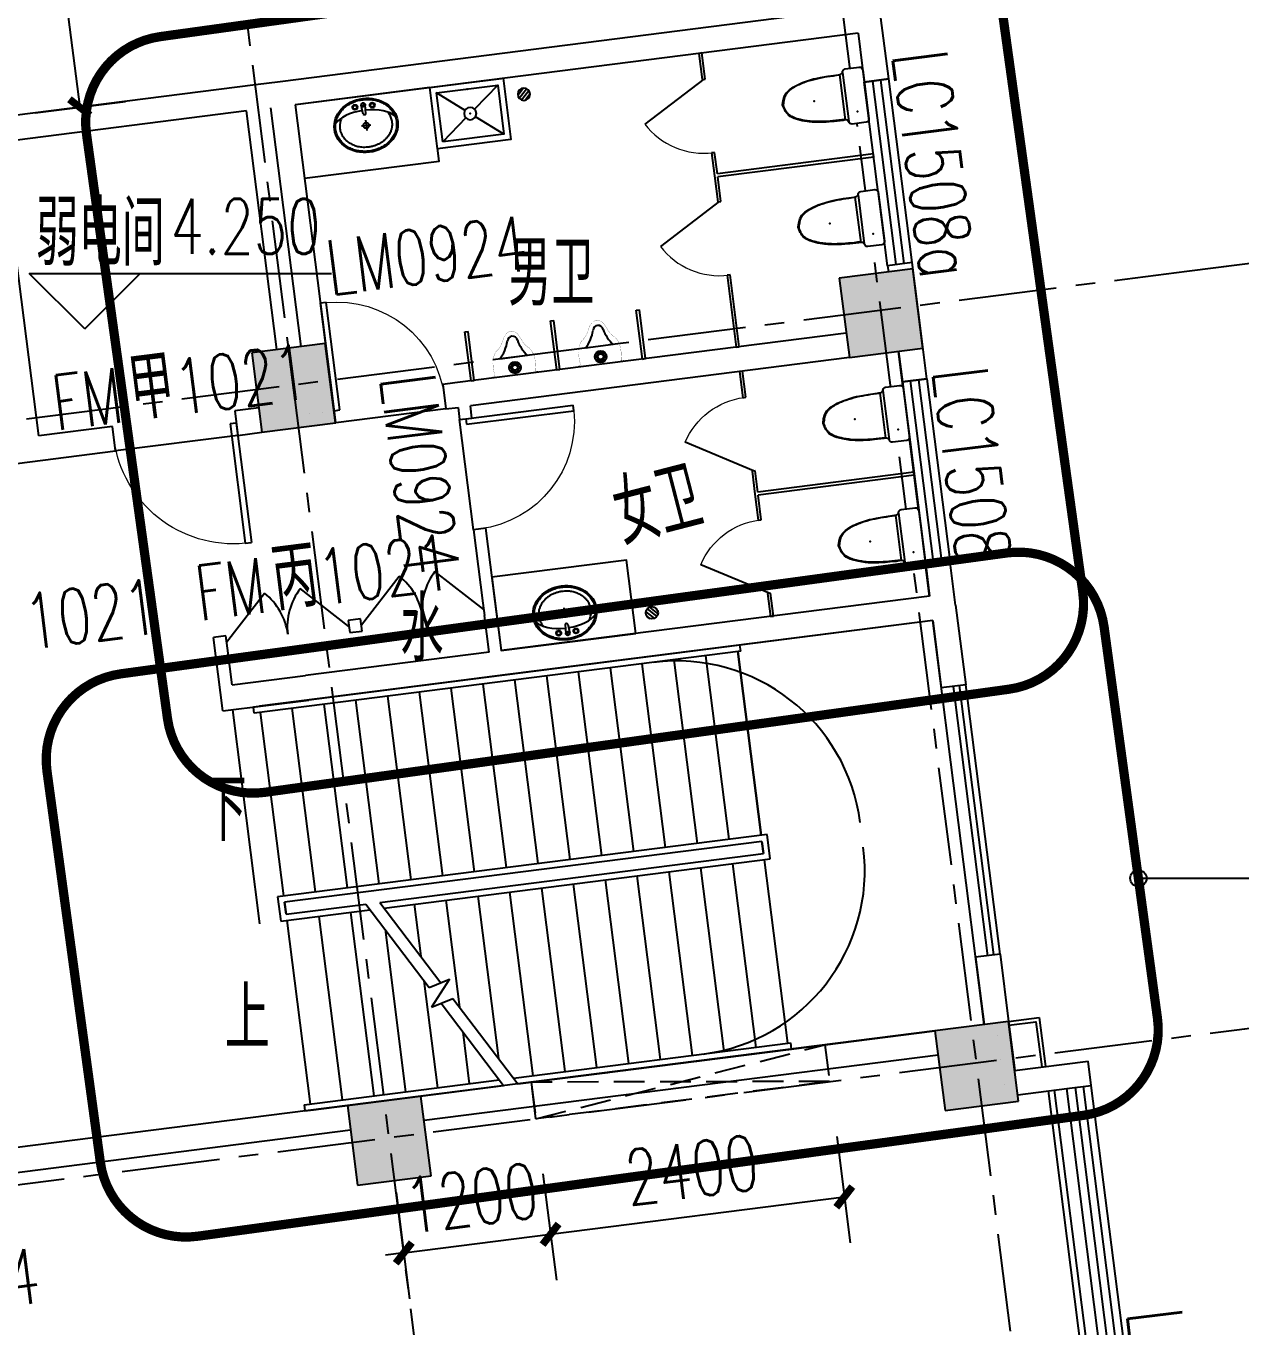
# Model space of a CAD drawing. Header units: millimetres. Extents: x -1048436 to -185795, y -983427 to 400387.
# Drawn here: x -691833 to -681984, y -296917 to -286373 of the extents above; entities that cross this region are included whole.
import ezdxf

# ---------------------------------------------------------------- set-up
doc = ezdxf.new("R2010")
doc.units = ezdxf.units.MM
doc.header["$LTSCALE"] = 500
for name, pattern in [('( Dashed )', [0.75, 0.5, -0.25]), ('DASH', [0.35, 0.25, -0.1]), ('一层轴网$0$CENTER', [50.8, 31.75, -6.35, 6.35, -6.35])]:
    doc.linetypes.add(name, pattern=pattern)
for name, color, linetype in [('COLUMN', 254, 'Continuous'), ('DIM_IDEN', 3, 'Continuous'), ('DIM_SYMB', 3, 'Continuous'), ('FUR', 55, 'Continuous'), ('PUB_DIM', 3, 'Continuous'), ('PUB_HATCH', 8, 'Continuous'), ('PUB_TEXT', 7, 'Continuous'), ('STAIR', 2, 'Continuous'), ('WINDOW', 4, 'Continuous'), ('WINDOW_TEXT', 7, 'Continuous'), ('一层轴网$0$建-符号', 150, 'Continuous'), ('一层轴网$0$建-轴线', 1, '一层轴网$0$CENTER'), ('建-墙', 254, 'Continuous'), ('建-墙-卫生间隔断', 220, 'Continuous'), ('建-幕墙', 140, 'Continuous'), ('建-文字', 4, 'Continuous'), ('建-楼梯-扶手栏杆', 3, 'Continuous'), ('建-洁具', 55, 'Continuous'), ('建-符号', 13, 'Continuous'), ('建-符号-箭头', 13, 'Continuous'), ('建-符号-门编号', 13, 'Continuous'), ('建-门扇', 32, 'Continuous')]:
    doc.layers.add(name, color=color, linetype=linetype)
doc.layers.add('建-修改云', color=30, linetype='Continuous', plot=False)
doc.styles.add('_TCH_DIM', font='SIMPLEX', dxfattribs={"bigfont": 'GBCBIG'})
doc.styles.add('_TCH_DIM_T3', font='SIMPLEX', dxfattribs={"width": 0.705882, "bigfont": 'GBCBIG'})
doc.styles.add('_TCH_WINDOW', font='SIMPLEX', dxfattribs={"height": 3.5, "bigfont": 'GBCBIG'})
doc.styles.add('XD2008', font='xd-hzs.shx', dxfattribs={"width": 0.7, "bigfont": 'xd-hztxt.shx'})
doc.styles.add('一层轴网$0$XD2008_T3', font='xd-hzs.shx', dxfattribs={"width": 0.7, "bigfont": 'xd-hztxt.shx'})
doc.dimstyles.new('_TCH_ARCH&&150', dxfattribs={"dimtxt": 446.25, "dimasz": 150, "dimexe": 375, "dimexo": 450, "dimgap": 150, "dimtad": 1, "dimdec": 0, "dimzin": 0, "dimdsep": 46, "dimtxsty": '_TCH_DIM_T3', "dimblk": 'ARCHTICK', "dimcen": 0.09, "dimclrt": 7, "dimazin": 2, "dimtfac": 1, "dimtdec": 0, "dimtix": 1, "dimtmove": 2, "dimatfit": 3, "dimldrblk": 'ARCHTICK', "dimfxl": 1, "dimtolj": 1, "dimtzin": 0, "dimarcsym": 0})
doc.dimstyles.new('一层轴网$0$XD100&&150', dxfattribs={"dimtxt": 525, "dimasz": 225, "dimexe": 150, "dimexo": 150, "dimgap": 75, "dimtad": 1, "dimdec": 0, "dimdsep": 46, "dimtxsty": '一层轴网$0$XD2008_T3', "dimblk": '一层轴网$0$_ARCHTICK', "dimcen": 2.5, "dimdle": 150, "dimclrt": 7, "dimaunit": 1, "dimadec": 0, "dimazin": 0, "dimtfac": 1, "dimtdec": 0, "dimtix": 1, "dimtmove": 0, "dimatfit": 3, "dimfxl": 1, "dimtolj": 1, "dimtzin": 0, "dimarcsym": 0})

# ---------------------------------------------------------------- blocks, each defined once
blk = doc.blocks.new('一层轴网$0$_ARCHTICK')
at = {"color": 0, "linetype": 'ByBlock', "const_width": 0.15}
blk.add_lwpolyline([(-0.5, -0.5), (0.5, 0.5)], dxfattribs=at)
blk = doc.blocks.new('*D2940')
at = {"layer": 'Defpoints', "color": 0, "transparency": 16777216}
for p in [(70056, 75179), (72427, 68424), (70939, 68235)]:
    blk.add_point(p, dxfattribs=at)
at = {"layer": '一层轴网$0$建-符号', "color": 0, "lineweight": -2, "transparency": 16777216}
for p, q in [((71525, 75517), (72446, 68275)), ((70205, 75198), (71692, 75387)), ((71088, 68253), (72575, 68443))]:
    blk.add_line(p, q, dxfattribs=at)
at = {"layer": '一层轴网$0$建-符号', "color": 0, "lineweight": -2, "transparency": 16777216, "xscale": 225, "yscale": 225, "zscale": 225}
for p, rotation in [((71543, 75368), 97.24752617045677), ((72427, 68424), 277.2475261704568)]:
    blk.add_blockref('一层轴网$0$_ARCHTICK', p, dxfattribs=dict(at, rotation=rotation))
at = {"layer": '一层轴网$0$建-符号', "color": 7, "transparency": 16777216, "insert": (72320, 71938), "char_height": 525, "attachment_point": 5, "rotation": 277.2475, "style": '一层轴网$0$XD2008_T3'}
blk.add_mtext('\\A1;7000', dxfattribs=at)
blk = doc.blocks.new('*D2941')
at = {"layer": 'Defpoints', "color": 0, "transparency": 16777216}
for p in [(70939, 68235), (73202, 62323), (71715, 62134)]:
    blk.add_point(p, dxfattribs=at)
at = {"layer": '一层轴网$0$建-符号', "color": 0, "lineweight": -2, "transparency": 16777216}
for p, q in [((72408, 68573), (73221, 62174)), ((71088, 68253), (72575, 68443)), ((71863, 62153), (73351, 62342))]:
    blk.add_line(p, q, dxfattribs=at)
at = {"layer": '一层轴网$0$建-符号', "color": 0, "lineweight": -2, "transparency": 16777216, "xscale": 225, "yscale": 225, "zscale": 225}
for p, rotation in [((72427, 68424), 97.24752617045677), ((73202, 62323), 277.2475261704568)]:
    blk.add_blockref('一层轴网$0$_ARCHTICK', p, dxfattribs=dict(at, rotation=rotation))
at = {"layer": '一层轴网$0$建-符号', "color": 7, "transparency": 16777216, "insert": (73149, 65416), "char_height": 525, "attachment_point": 5, "rotation": 277.2475, "style": '一层轴网$0$XD2008_T3'}
blk.add_mtext('\\A1;6150', dxfattribs=at)
blk = doc.blocks.new('$lvtry$00000171')
h = blk.add_hatch()
h.set_pattern_fill('ANSI31', color=256, scale=15, style=0)
h.set_pattern_definition([(45, (0, 0), (-16.838, 16.838), [])])
h.paths.add_polyline_path([(35, 17, 0.162278), (7, 31), (-49, -26, 0.162278), (-35, -54)])
h.paths.add_polyline_path([(7, 31, 0.456412), (-50, -18, 0.035489), (-49, -26)])
h.paths.add_polyline_path([(49, -11, 0.162278), (35, 17), (-35, -54, 0.162278), (-7, -68)])
h.paths.add_polyline_path([(50, -18, 0.035489), (49, -11), (-7, -68, 0.456412)])
blk.add_circle((0, -18), 50)
blk = doc.blocks.new('$lvtry$00000173')
at = {"color": 0}
for p, q in [((-11, -125), (-16, -50)), ((12, -125), (16, -50)), ((2, -177), (2, -260)), ((-35, -219), (40, -219))]:
    blk.add_line(p, q, dxfattribs=at)
for centre, radius in [((-69, -62), 20.6), ((-69, -62), 15.6), ((0, -50), 15.8), ((72, -62), 20.6), ((72, -62), 15.6), ((2, -219), 23.4)]:
    blk.add_circle(centre, radius, dxfattribs=at)
blk.add_arc((1, -117), 13.9, 215.486, 324.514, dxfattribs=at)
blk.add_ellipse((2, -219), major_axis=(-259, 0), ratio=0.848663, dxfattribs=at)
for start_param, end_param in [(4.764585, 5.931457), (3.493317, 4.671733)]:
    blk.add_ellipse((2, -215), major_axis=(-259, 0), ratio=0.459125, start_param=start_param, end_param=end_param, dxfattribs=at)
for points, knots in [([(-247, -219, 0), (-247, -226, 0), (-247, -233, 0), (-245, -253, 0), (-242, -264, 0), (-234, -288, 0), (-229, -299, 0), (-216, -321, 0), (-209, -331, 0), (-192, -351, 0), (-183, -360, 0), (-162, -377, 0), (-151, -385, 0), (-127, -399, 0), (-115, -405, 0), (-88, -415, 0), (-75, -419, 0), (-47, -425, 0), (-32, -427, 0), (-4, -429, 0), (11, -429, 0), (40, -426, 0), (54, -424, 0), (82, -418, 0), (96, -413, 0), (122, -403, 0), (134, -397, 0), (158, -383, 0), (169, -375, 0), (189, -357, 0), (198, -348, 0), (215, -328, 0), (222, -318, 0), (234, -296, 0), (239, -284, 0), (246, -261, 0), (248, -249, 0), (251, -225, 0), (251, -213, 0), (249, -189, 0), (246, -177, 0), (239, -154, 0), (234, -143, 0), (222, -121, 0), (215, -110, 0), (199, -90, 0), (190, -81, 0), (170, -63, 0), (159, -55, 0), (135, -41, 0), (123, -35, 0), (97, -24, 0), (83, -20, 0), (55, -13, 0), (41, -11, 0), (12, -9, 0), (-3, -9, 0), (-31, -10, 0), (-46, -12, 0), (-74, -18, 0), (-87, -22, 0), (-114, -32, 0), (-126, -38, 0), (-150, -52, 0), (-162, -60, 0), (-182, -77, 0), (-192, -86, 0), (-209, -106, 0), (-216, -116, 0), (-228, -138, 0), (-234, -149, 0), (-242, -172, 0), (-244, -184, 0), (-247, -204, 0), (-247, -211, 0), (-247, -219, 0)], [0, 0, 0, 0, 0.105369, 0.105369, 0.278747, 0.278747, 0.452125, 0.452125, 0.625504, 0.625504, 0.798882, 0.798882, 0.97226, 0.97226, 1.145639, 1.145639, 1.319017, 1.319017, 1.492395, 1.492395, 1.665774, 1.665774, 1.839152, 1.839152, 2.01253, 2.01253, 2.185909, 2.185909, 2.359287, 2.359287, 2.532665, 2.532665, 2.706044, 2.706044, 2.879422, 2.879422, 3.0528, 3.0528, 3.226179, 3.226179, 3.399557, 3.399557, 3.572935, 3.572935, 3.746313, 3.746313, 3.919692, 3.919692, 4.09307, 4.09307, 4.266448, 4.266448, 4.439827, 4.439827, 4.613205, 4.613205, 4.786583, 4.786583, 4.959962, 4.959962, 5.13334, 5.13334, 5.306718, 5.306718, 5.480097, 5.480097, 5.653475, 5.653475, 5.826853, 5.826853, 6.000232, 6.000232, 6.17361, 6.17361, 6.283185, 6.283185, 6.283185, 6.283185]), ([(-184, -131, 0), (-185, -133, 0), (-186, -135, 0), (-191, -143, 0), (-195, -149, 0), (-201, -161, 0), (-203, -168, 0), (-207, -180, 0), (-209, -187, 0), (-211, -199, 0), (-212, -205, 0), (-212, -214, 0), (-212, -216, 0), (-212, -219, 0), (-212, -225, 0), (-212, -232, 0), (-210, -246, 0), (-208, -254, 0), (-204, -266, 0), (-202, -272, 0), (-198, -281, 0), (-196, -286, 0), (-189, -298, 0), (-185, -304, 0), (-176, -316, 0), (-171, -322, 0), (-161, -332, 0), (-156, -337, 0), (-143, -347, 0), (-135, -353, 0), (-121, -362, 0), (-116, -365, 0), (-105, -370, 0), (-100, -373, 0), (-88, -378, 0), (-82, -380, 0), (-69, -384, 0), (-63, -386, 0), (-47, -389, 0), (-38, -391, 0), (-21, -393, 0), (-12, -393, 0), (7, -394, 0), (16, -393, 0), (34, -392, 0), (43, -390, 0), (59, -387, 0), (67, -385, 0), (83, -380, 0), (91, -378, 0), (106, -372, 0), (113, -368, 0), (127, -361, 0), (133, -357, 0), (146, -348, 0), (152, -343, 0), (163, -333, 0), (169, -328, 0), (178, -317, 0), (183, -312, 0), (190, -301, 0), (194, -296, 0), (200, -284, 0), (204, -277, 0), (209, -264, 0), (210, -258, 0), (213, -246, 0), (214, -241, 0), (216, -227, 0), (216, -219, 0), (215, -206, 0), (214, -200, 0), (213, -189, 0), (211, -183, 0), (206, -167, 0), (202, -156, 0), (193, -141, 0), (190, -136, 0), (187, -131, 0)], [5.740897, 5.740897, 5.740897, 5.740897, 5.780874, 5.780874, 5.896829, 5.896829, 6.012784, 6.012784, 6.128739, 6.128739, 6.240697, 6.240697, 6.283185, 6.283185, 6.283185, 6.399826, 6.399826, 6.5409, 6.5409, 6.634, 6.634, 6.7271, 6.7271, 6.852188, 6.852188, 6.977276, 6.977276, 7.077377, 7.077377, 7.229977, 7.229977, 7.317389, 7.317389, 7.404801, 7.404801, 7.497094, 7.497094, 7.589386, 7.589386, 7.712334, 7.712334, 7.835281, 7.835281, 7.958228, 7.958228, 8.081175, 8.081175, 8.194983, 8.194983, 8.30879, 8.30879, 8.422598, 8.422598, 8.537599, 8.537599, 8.6526, 8.6526, 8.767602, 8.767602, 8.884432, 8.884432, 8.982435, 8.982435, 9.119467, 9.119467, 9.224191, 9.224191, 9.328914, 9.328914, 9.470087, 9.470087, 9.571187, 9.571187, 9.672288, 9.672288, 9.874489, 9.874489, 9.967059, 9.967059, 9.967059, 9.967059])]:
    blk.add_open_spline(points, degree=3, knots=knots, dxfattribs=at)
for p in [(1, -50), (2, -219)]:
    blk.add_point(p, dxfattribs=at)
blk = doc.blocks.new('$lvtry$00000208')
blk.add_wipeout([(200, 0), (218, -7), (224, -20), (225, -140), (218, -158), (200, -165), (188, -180), (185, -192), (186, -199), (186, -242), (185, -285), (184, -316), (182, -346), (179, -383), (168, -451), (159, -496), (139, -560), (115, -610), (94, -637), (67, -658), (35, -671), (0, -680), (-67, -657), (-112, -615), (-138, -561), (-155, -510), (-166, -471), (-174, -424), (-181, -361), (-184, -322), (-185, -300), (-186, -257), (-186, -220), (-186, -208), (-186, -200), (-185, -192), (-190, -177), (-200, -165), (-218, -158), (-225, -140), (-225, -83), (-225, -25), (-218, -7), (-200, 0)])
at = {"color": 0, "ltscale": 100}
for p, q in [((200, -165), (-200, -165)), ((185, -192), (-185, -192))]:
    blk.add_line(p, q, dxfattribs=at)
blk.add_lwpolyline([(186, -199, -0.296302), (200, -165, 0.414214), (225, -140), (225, -25, 0.414214), (200, 0), (-200, 0, 0.414214), (-225, -25), (-225, -140, 0.413282), (-200, -165, -0.238932), (-185, -192), (-186, -208), (-186, -232), (-185, -282), (-184, -322), (-182, -348), (-180, -374), (-176, -409), (-172, -439), (-168, -459), (-163, -482), (-147, -538), (-129, -583, 0.10752), (-88, -643, 0.100512), (-43, -668), (0, -680), (35, -671), (67, -658), (94, -637), (115, -610), (132, -576), (145, -543), (159, -496), (177, -405), (179, -383), (182, -346), (185, -285)], format="xyb", close=True)
blk.add_lwpolyline([(186, -202), (186, -199)])
for points in [[(-181, -191), (-181, -230), (-181, -261), (-179, -322), (-177, -353), (-171, -414), (-166, -444), (-156, -490), (-152, -505), (-145, -528), (-143, -535), (-139, -546), (-137, -550), (-135, -558), (-133, -562), (-129, -573), (-125, -580), (-118, -594), (-115, -601), (-106, -614), (-102, -620), (-93, -632), (-87, -637), (-79, -644), (-76, -646), (-71, -650), (-67, -652), (-61, -655), (-58, -657), (-51, -660), (-48, -661), (-37, -665), (-30, -667), (-14, -671), (-7, -673), (1, -675)], [(181, -191), (181, -230), (181, -261), (179, -322), (177, -353), (171, -414), (166, -444), (156, -490), (152, -505), (145, -528), (143, -535), (139, -546), (137, -550), (135, -558), (133, -562), (129, -573), (125, -580), (118, -594), (115, -601), (106, -614), (102, -620), (93, -632), (87, -637), (79, -644), (76, -646), (71, -650), (67, -652), (61, -655), (58, -657), (51, -660), (48, -661), (37, -665), (30, -667), (14, -671), (7, -673), (-1, -675)]]:
    blk.add_open_spline(points, degree=3, knots=[0, 0, 0, 0, 92.762674, 92.762674, 185.525347, 185.525347, 278.288021, 278.288021, 324.669358, 324.669358, 347.860026, 347.860026, 359.45536, 359.45536, 371.050694, 371.050694, 394.241363, 394.241363, 417.432031, 417.432031, 440.6227, 440.6227, 463.813368, 463.813368, 475.408702, 475.408702, 487.004036, 487.004036, 498.599371, 498.599371, 510.194705, 510.194705, 533.385373, 533.385373, 556.576042, 556.576042, 556.576042, 556.576042], dxfattribs=at)
at = {"color": 0}
for p in [(-129, -83), (-1, -421)]:
    blk.add_point(p, dxfattribs=at)
blk = doc.blocks.new('M_E14')
blk.add_line((-116, -146), (109, -146))
at = {"const_width": 1.5}
for points in [[(-185, 0), (-185, -10), (-165, -10)], [(-185, 0), (185, 0), (185, -10), (165, -10)], [(-137, -207), (-146, -194), (-153, -182), (-159, -172), (-163, -162), (-166, -154), (-168, -146), (-169, -139), (-170, -133), (-171, -127), (-172, -121), (-172, -115), (-173, -110), (-173, -104), (-173, -98), (-173, -92), (-173, -86), (-173, -79), (-173, -72), (-172, -64), (-171, -54), (-170, -44), (-168, -31), (-166, -17), (-164, -9)], [(128, -215), (138, -202), (145, -191), (152, -180), (156, -171), (160, -163), (162, -156), (164, -149), (165, -142), (166, -136), (167, -130), (168, -125), (169, -119), (170, -114), (170, -108), (170, -102), (171, -96), (171, -89), (171, -82), (171, -73), (171, -64), (170, -53), (169, -41), (167, -27), (165, -10)], [(166, -14), (165, -9)], [(-137, -205), (-127, -214)], [(-130, -211), (-128, -213), (-120, -221), (-113, -229), (-107, -236), (-102, -244), (-98, -251), (-93, -259), (-90, -266), (-86, -274), (-83, -281), (-80, -288), (-77, -295), (-74, -302), (-71, -308), (-68, -314), (-65, -320), (-62, -325), (-58, -330), (-55, -334), (-51, -338), (-47, -342), (-43, -345), (-39, -348), (-34, -351), (-30, -353), (-25, -355), (-20, -357), (-15, -358), (-10, -359), (-5, -360), (0, -360), (0, -360)], [(129, -212), (117, -220)], [(120, -218), (119, -220), (110, -227), (103, -235), (97, -242), (91, -249), (86, -256), (81, -264), (77, -271), (73, -278), (70, -285), (66, -292), (63, -299), (60, -306), (57, -312), (53, -318), (50, -323), (46, -328), (42, -332), (38, -337), (34, -340), (30, -344), (26, -347), (22, -350), (17, -352), (12, -354), (8, -356), (3, -357), (-1, -358)]]:
    blk.add_lwpolyline(points, dxfattribs=at)
for radius in [47.3, 34.6, 22.1]:
    blk.add_circle((-4, -62), radius)
for centre, radius, start, end in [((-387, -363), 346, 14.0616, 38.7001), ((331, -366), 312, 135.2868, 164.3913), ((-10, -276), 40.9, 183.6565, 351.9398)]:
    blk.add_arc(centre, radius, start, end)
at = {"width": 0.8, "flags": 9}
for tag in ['XSIZE', 'YSIZE']:
    blk.add_attdef(tag, (0, 0), '', height=0.5, dxfattribs=at)
blk = doc.blocks.new('$lvtry$00000191')
at = {"color": 0}
blk.add_wipeout([(300, -500), (300, 0), (-300, 0), (-300, -500)], dxfattribs=at)
for p, q in [((-250, -50), (-39, -219)), ((39, -219), (250, -50)), ((-250, -450), (-39, -281)), ((39, -281), (250, -450))]:
    blk.add_line(p, q, dxfattribs=at)
for points in [[(300, -500), (300, 0), (-300, 0), (-300, -500)], [(250, -450), (250, -50), (-250, -50), (-250, -450)]]:
    blk.add_lwpolyline(points, close=True, dxfattribs=at)
blk.add_circle((0, -250), 50, dxfattribs=at)
for p in [(0, -50), (0, -250)]:
    blk.add_point(p, dxfattribs=at)
blk = doc.blocks.new('$TCHSYS$APDOOR2D')
blk.add_line((0.5, 0), (0, 0.866))
at = {"lineweight": 13}
blk.add_arc((0.5, 0), 1, 120, 180, dxfattribs=at)
blk = doc.blocks.new('A$C02D3343B')
at = {"layer": '建-墙-卫生间隔断'}
for p, q in [((-1300, 0), (-1300, -213)), ((-1275, 0), (-1300, 0)), ((-1275, -213), (-1275, 0)), ((-1300, -213), (-1275, -213)), ((-1275, -813), (-1300, -813)), ((-1300, -813), (-1300, -1000)), ((-1275, -987), (-1275, -813)), ((-1300, -1000), (-1300, -1213)), ((0, -987), (-1275, -987)), ((0, -1012), (-1275, -1012)), ((-1275, -1213), (-1275, -1012)), ((0, -1012), (0, -987)), ((-1300, -1213), (-1275, -1213)), ((-1275, -1813), (-1300, -1813)), ((-1300, -1813), (-1300, -2400)), ((-1275, -2400), (-1275, -1813)), ((-3466, -2400), (-3466, -2000)), ((-3466, -2000), (-3441, -2000)), ((-3441, -2400), (-3441, -2000)), ((-2766, -2400), (-2766, -2000)), ((-2766, -2000), (-2741, -2000)), ((-2741, -2400), (-2741, -2000)), ((-2066, -2400), (-2066, -2000)), ((-2066, -2000), (-2041, -2000)), ((-2041, -2400), (-2041, -2000)), ((-3466, -2400), (-3441, -2400)), ((-2766, -2400), (-2741, -2400)), ((-2066, -2400), (-2041, -2400)), ((-1300, -2400), (-1275, -2400)), ((-1300, -2600), (-1300, -2813)), ((-1275, -2600), (-1300, -2600)), ((-1275, -2813), (-1275, -2600)), ((-1300, -2813), (-1275, -2813)), ((-1275, -3413), (-1300, -3413)), ((-1300, -3413), (-1300, -3600)), ((-1275, -3587), (-1275, -3413)), ((-1300, -3600), (-1300, -3813)), ((0, -3587), (-1275, -3587)), ((0, -3612), (-1275, -3612)), ((-1275, -3813), (-1275, -3612)), ((0, -3612), (0, -3587)), ((-1300, -3813), (-1275, -3813)), ((-1275, -4413), (-1300, -4413)), ((-1300, -4413), (-1300, -4600)), ((-1275, -4600), (-1275, -4413)), ((-1300, -4600), (-1275, -4600))]:
    blk.add_line(p, q, dxfattribs=at)
at = {"layer": '建-洁具'}
for points in [[(-4600, 0), (-4600, -600), (-3500, -600), (-3500, 0)], [(-2400, -4600), (-2400, -4000), (-3500, -4000), (-3500, -4600)]]:
    blk.add_lwpolyline(points, close=True, dxfattribs=at)
at = {"layer": 'FUR', "rotation": 180.0096492558203}
for p in [(-3104, -2400), (-2404, -2400)]:
    blk.add_blockref('M_E14', p, dxfattribs=at)
at = {"layer": '建-墙-卫生间隔断', "yscale": 600, "zscale": 25}
for p, xscale, rotation in [((-1288, -513), 600, 90.00000000185429), ((-1288, -1513), 600, 90.00000000187255), ((-1288, -3113), -600, 90.00000000186763), ((-1288, -4113), -600, 90.00000000186763)]:
    blk.add_blockref('$TCHSYS$APDOOR2D', p, dxfattribs=dict(at, xscale=xscale, rotation=rotation))
at = {"layer": '建-洁具'}
for name, p, rotation in [('$lvtry$00000173', (-4052, -20), 359.990351632772), ('$lvtry$00000173', (-2948, -4580), 179.9903516327719), ('$lvtry$00000171', (-2232, -4450), 270.0096485457155)]:
    blk.add_blockref(name, p, dxfattribs=dict(at, rotation=rotation))
for name, p, xscale, rotation in [('$lvtry$00000171', (-2731, -150), -0.9999999999999999, 269.990351632772), ('$lvtry$00000208', (0, -500), -0.9999999999999998, 269.9903500101477), ('$lvtry$00000208', (0, -1500), -0.9999999999999998, 269.9903500101477), ('$lvtry$00000208', (0, -3100), -0.9999999999999998, 269.9903500101477), ('$lvtry$00000208', (0, -4100), -0.9999999999999998, 269.9903500101477)]:
    blk.add_blockref(name, p, dxfattribs=dict(at, xscale=xscale, rotation=rotation))
at = {"layer": '建-洁具', "yscale": -1, "rotation": 179.9903507877225}
blk.add_blockref('$lvtry$00000191', (-3200, 0), dxfattribs=at)
blk = doc.blocks.new('A$C5F49506C')
at = {"layer": '建-幕墙'}
blk.add_line((-72050, 97578), (-71801, 97610), dxfattribs=at)
for points in [[(-72046, 97548), (-71827, 97576), (-71780, 97209)], [(-71801, 97610), (-71750, 97213)]]:
    blk.add_lwpolyline(points, dxfattribs=at)
blk = doc.blocks.new('_ArchTick')
at = {"color": 0, "linetype": 'ByBlock', "const_width": 0.4}
blk.add_lwpolyline([(-0.5, -0.5), (0.5, 0.5)], dxfattribs=at)
blk = doc.blocks.new('*D2981')
at = {"layer": 'Defpoints', "color": 0, "transparency": 16777216}
for p in [(-73499, 97091), (-75880, 96789), (-73380, 96156)]:
    blk.add_point(p, dxfattribs=at)
at = {"layer": 'PUB_DIM', "color": 0, "lineweight": -2, "transparency": 16777216}
for p, q in [((-73442, 96645), (-73333, 95784)), ((-75823, 96342), (-75713, 95481)), ((-75761, 95853), (-73380, 96156))]:
    blk.add_line(p, q, dxfattribs=at)
at = {"layer": 'PUB_DIM', "color": 0, "lineweight": -2, "transparency": 16777216, "xscale": 150, "yscale": 150, "zscale": 150}
for p, rotation in [((-73380, 96156), 7.247525978362402), ((-75761, 95853), 187.2475259783624)]:
    blk.add_blockref('_ArchTick', p, dxfattribs=dict(at, rotation=rotation))
at = {"layer": 'PUB_DIM', "color": 7, "transparency": 16777216, "insert": (-74617, 96375), "char_height": 446.2, "attachment_point": 5, "rotation": 7.2475, "style": '_TCH_DIM_T3'}
blk.add_mtext('\\A1;2400', dxfattribs=at)
blk = doc.blocks.new('*D2982')
at = {"layer": 'Defpoints', "color": 0, "transparency": 16777216}
for p in [(-75880, 96789), (-77070, 96637), (-75761, 95853)]:
    blk.add_point(p, dxfattribs=at)
at = {"layer": 'PUB_DIM', "color": 0, "lineweight": -2, "transparency": 16777216}
for p, q in [((-75823, 96342), (-75713, 95481)), ((-77013, 96191), (-76904, 95330)), ((-76951, 95702), (-75761, 95853)), ((-75761, 95853), (-75612, 95872)), ((-76951, 95702), (-77100, 95683))]:
    blk.add_line(p, q, dxfattribs=at)
at = {"layer": 'PUB_DIM', "color": 0, "lineweight": -2, "transparency": 16777216, "xscale": 150, "yscale": 150, "zscale": 150}
for p, rotation in [((-75761, 95853), 187.2475259783626), ((-76951, 95702), 7.247525978362618)]:
    blk.add_blockref('_ArchTick', p, dxfattribs=dict(at, rotation=rotation))
at = {"layer": 'PUB_DIM', "color": 7, "transparency": 16777216, "insert": (-76403, 96147), "char_height": 446.2, "attachment_point": 5, "rotation": 7.2475, "style": '_TCH_DIM_T3'}
blk.add_mtext('\\A1;1200', dxfattribs=at)
blk = doc.blocks.new('*D1460')
at = {"layer": 'Defpoints', "color": 0, "transparency": 16777216}
for p in [(-692778, -282620), (-691397, -287031), (-692204, -287134)]:
    blk.add_point(p, dxfattribs=at)
at = {"layer": 'PUB_DIM', "color": 0, "lineweight": -2, "transparency": 16777216}
for p, q in [((-692332, -282563), (-691599, -282470)), ((-691971, -282517), (-691397, -287031)), ((-691758, -287077), (-691025, -286984))]:
    blk.add_line(p, q, dxfattribs=at)
at = {"layer": 'PUB_DIM', "color": 0, "lineweight": -2, "transparency": 16777216, "xscale": 150, "yscale": 150, "zscale": 150}
for p, rotation in [((-691971, -282517), 97.24752628884158), ((-691397, -287031), 277.2475262888416)]:
    blk.add_blockref('_ArchTick', p, dxfattribs=dict(at, rotation=rotation))
at = {"layer": 'PUB_DIM', "color": 7, "transparency": 16777216, "insert": (-691314, -284727), "char_height": 446.2, "attachment_point": 5, "rotation": 277.2475, "style": '_TCH_DIM_T3'}
blk.add_mtext('\\A1;4550', dxfattribs=at)
blk = doc.blocks.new('*D1497')
at = {"layer": 'Defpoints', "color": 0, "transparency": 16777216}
for p in [(-693266, -296240), (-691674, -301481), (-692585, -301597)]:
    blk.add_point(p, dxfattribs=at)
at = {"layer": 'PUB_DIM', "color": 0, "lineweight": -2, "transparency": 16777216}
for p, q in [((-692820, -296183), (-691983, -296077)), ((-692355, -296124), (-691674, -301481)), ((-692139, -301540), (-691302, -301433))]:
    blk.add_line(p, q, dxfattribs=at)
at = {"layer": 'PUB_DIM', "color": 0, "lineweight": -2, "transparency": 16777216, "xscale": 150, "yscale": 150, "zscale": 150}
for p, rotation in [((-692355, -296124), 97.24752621569147), ((-691674, -301481), 277.2475262156914)]:
    blk.add_blockref('_ArchTick', p, dxfattribs=dict(at, rotation=rotation))
at = {"layer": 'PUB_DIM', "color": 7, "transparency": 16777216, "insert": (-691644, -298755), "char_height": 446.2, "attachment_point": 5, "rotation": 277.2475, "style": '_TCH_DIM_T3'}
blk.add_mtext('\\A1;5400', dxfattribs=at)
blk = doc.blocks.new('*D1514')
at = {"layer": 'Defpoints', "color": 0, "transparency": 16777216}
for p in [(-682401, -294556), (-681559, -294751), (-682363, -294854)]:
    blk.add_point(p, dxfattribs=at)
at = {"layer": 'PUB_DIM', "color": 0, "lineweight": -2, "transparency": 16777216}
for p, q in [((-681954, -294499), (-681224, -294406)), ((-681596, -294454), (-681559, -294751)), ((-681917, -294797), (-681187, -294704))]:
    blk.add_line(p, q, dxfattribs=at)
at = {"layer": 'PUB_DIM', "color": 0, "lineweight": -2, "transparency": 16777216, "xscale": 150, "yscale": 150, "zscale": 150}
for p, rotation in [((-681596, -294454), 97.2475261704599), ((-681559, -294751), 277.2475261704599)]:
    blk.add_blockref('_ArchTick', p, dxfattribs=dict(at, rotation=rotation))
at = {"layer": 'PUB_DIM', "color": 7, "transparency": 16777216, "insert": (-681257, -293851), "char_height": 446.2, "attachment_point": 5, "rotation": 277.2475, "style": '_TCH_DIM_T3'}
blk.add_mtext('\\A1;300', dxfattribs=at)
blk = doc.blocks.new('*D1515')
at = {"layer": 'Defpoints', "color": 0, "transparency": 16777216}
for p in [(-682363, -294854), (-680877, -300108), (-681682, -300211)]:
    blk.add_point(p, dxfattribs=at)
at = {"layer": 'PUB_DIM', "color": 0, "lineweight": -2, "transparency": 16777216}
for p, q in [((-681917, -294797), (-681187, -294704)), ((-681559, -294751), (-680877, -300108)), ((-681235, -300154), (-680505, -300061))]:
    blk.add_line(p, q, dxfattribs=at)
at = {"layer": 'PUB_DIM', "color": 0, "lineweight": -2, "transparency": 16777216, "xscale": 150, "yscale": 150, "zscale": 150}
for p, rotation in [((-681559, -294751), 97.2475261704558), ((-680877, -300108), 277.2475261704558)]:
    blk.add_blockref('_ArchTick', p, dxfattribs=dict(at, rotation=rotation))
at = {"layer": 'PUB_DIM', "color": 7, "transparency": 16777216, "insert": (-680848, -297383), "char_height": 446.2, "attachment_point": 5, "rotation": 277.2475, "style": '_TCH_DIM_T3'}
blk.add_mtext('\\A1;5400', dxfattribs=at)
blk = doc.blocks.new('$DorLib2D$00000002')
for p, q in [((-0.5, 0), (-0.5, 0.4875)), ((-0.475, 0.4875), (-0.5, 0.4875)), ((-0.475, 0), (-0.475, 0.4875)), ((0.475, 0), (0.475, 0.4875)), ((0.475, 0.4875), (0.5, 0.4875)), ((0.5, 0), (0.5, 0.4875)), ((-0.5, 0), (-0.475, 0)), ((0.5, 0), (0.475, 0))]:
    blk.add_line(p, q)
at = {"lineweight": 13}
for centre, start, end in [((-0.4875, 0), 0, 88.53072), ((0.4875, 0), 91.46928, 180)]:
    blk.add_arc(centre, 0.4875, start, end, dxfattribs=at)
blk = doc.blocks.new('$TCHSYS$WIN2D')
for p, q in [((-0.5, 0.5), (0.5, 0.5)), ((-0.5, 0.5), (-0.5, -0.5)), ((0.5, 0.5), (0.5, -0.5)), ((0.5, 0.1667), (-0.5, 0.1667)), ((0.5, -0.1667), (-0.5, -0.1667)), ((-0.5, -0.5), (0.5, -0.5))]:
    blk.add_line(p, q)
blk = doc.blocks.new('$DorLib2D$00000001')
for p, q in [((0.45, 0.975), (0.5, 0.975)), ((0.45, 0), (0.45, 0.975)), ((0.5, 0), (0.5, 0.975)), ((0.5, 0), (0.45, 0))]:
    blk.add_line(p, q)
at = {"lineweight": 13}
blk.add_arc((0.475, 0), 0.975, 91.4693, 180, dxfattribs=at)
blk = doc.blocks.new('$DorLib2D$00000116')
at = {"color": 0}
for p, q in [((-0.5, 0), (-0.146, 0.354)), ((0.5, 0), (0.146, 0.354))]:
    blk.add_line(p, q, dxfattribs=at)
for centre, start, end in [((-0.5, 0), 0, 45), ((0.5, 0), 135, 180)]:
    blk.add_arc(centre, 0.5, start, end, dxfattribs=at)
blk = doc.blocks.new('一层轴网')
at = {"layer": '一层轴网$0$建-符号'}
blk.add_line((70938.8, 68234.6), (75471.5, 68811), dxfattribs=at)
at = {"layer": '一层轴网$0$建-轴线', "ltscale": 0.05}
for p, q in [((74638.3, 19327.2), (66478.9, 83487.5)), ((69876.7, 18721.7), (61717.3, 82882)), ((53975.4, 66077.3), (70938.8, 68234.6)), ((54751.3, 59976.4), (71714.7, 62133.7))]:
    blk.add_line(p, q, dxfattribs=at)
at = {"layer": '一层轴网$0$建-符号'}
for p1, p2, picture, middle in [((70055.7, 75178.6), (70938.8, 68234.6), '*D2940', (72319.8, 71938.4)), ((70938.8, 68234.6), (71714.7, 62133.7), '*D2941', (73149.3, 65415.9))]:
    dim = blk.add_aligned_dim(p1=p1, p2=p2, distance=1499.7, dimstyle='一层轴网$0$XD100&&150', dxfattribs=at)
    dim.commit()
    dim.dimension.update_dxf_attribs({"geometry": picture, "text_midpoint": middle})
blk = doc.blocks.new('A$C20CF2A72')
at = {"linetype": '( Dashed )'}
blk.add_lwpolyline([(-73498.8, 97091.4), (-75879.7, 96788.7), (-75917.5, 97086.3), (-73536.7, 97389), (-73498.8, 97091.4), (-75917.5, 97086.3), (-75879.7, 96788.7), (-73536.7, 97389)], dxfattribs=at)
at = {"layer": 'PUB_DIM'}
for p1, p2, picture, middle in [((-75879.7, 96788.7), (-73498.8, 97091.4), '*D2981', (-74617.3, 96374.5)), ((-77070.1, 96637.3), (-75879.7, 96788.7), '*D2982', (-76403, 96147.5))]:
    dim = blk.add_aligned_dim(p1=p1, p2=p2, distance=-943.2, dimstyle='_TCH_ARCH&&150', dxfattribs=at)
    dim.commit()
    dim.dimension.update_dxf_attribs({"geometry": picture, "text_midpoint": middle})

msp = doc.modelspace()

# ---------------------------------------------------------------- hatches: boundary and pattern name
at = {"layer": 'PUB_HATCH'}
for points in [[(-684464.8, -294516.1), (-684382.8, -295160.9), (-683787.6, -295085.2), (-683869.6, -294440.4)], [(-689226.4, -295121.7), (-689144.4, -295766.5), (-688549.2, -295690.8), (-688631.2, -295046)]]:
    msp.add_hatch(color=256, dxfattribs=at).paths.add_polyline_path(points)

# ---------------------------------------------------------------- linework, layer by layer
for p, q in [((-684508.2, -290993.4), (-684760.5, -289009.4)), ((-683937.6, -293894.6), (-684215.2, -291712.2))]:
    msp.add_line(p, q)
at = {"layer": 'COLUMN'}
for p, q in [((-690002.3, -289020.8), (-689920.3, -289665.6)), ((-683869.6, -294440.4), (-684464.8, -294516.1)), ((-683787.6, -295085.2), (-683869.6, -294440.4)), ((-684464.8, -294516.1), (-684382.8, -295160.9)), ((-688631.2, -295046), (-689226.4, -295121.7)), ((-689226.4, -295121.7), (-689144.4, -295766.5)), ((-688549.2, -295690.8), (-688631.2, -295046)), ((-684382.8, -295160.9), (-683787.6, -295085.2)), ((-689144.4, -295766.5), (-688549.2, -295690.8))]:
    msp.add_line(p, q, dxfattribs=at)
at = {"layer": 'DIM_IDEN'}
for q in [(-680215.8, -293280.2), (-682816, -293280.2)]:
    msp.add_line((-682816, -293280.2), q, dxfattribs=at)
msp.add_circle((-682816, -293280.2), 66.2, dxfattribs=at)
at = {"layer": 'DIM_SYMB'}
for points in [[(-689967.1, -292695.7, 0, 0, 0), (-685175.7, -292086.4, 0, 0, 0), (-684961.2, -293772.8, 0, 0, 0), (-687887.6, -294145, 120, 0, 0), (-688334, -294201.7, 0, 0, 0)], [(-689752.6, -294382.1, 0, 0, 0), (-689038.4, -294291.3, 120, 0, 0), (-688592, -294234.5, 0, 0, 0)]]:
    msp.add_lwpolyline(points, format="xyseb", dxfattribs=at)
at = {"layer": 'STAIR'}
for p, q in [((-687422.2, -293128.1), (-687611.4, -291640.1)), ((-688196, -293226.5), (-688385.2, -291738.5)), ((-687938, -293193.7), (-688127.3, -291705.7)), ((-687680.1, -293160.9), (-687869.3, -291672.9)), ((-688969.7, -293324.9), (-689159, -291836.9)), ((-688711.8, -293292.1), (-688901, -291804.1)), ((-688453.9, -293259.3), (-688643.1, -291771.3)), ((-689936.5, -293649.5), (-690157.3, -291913.5)), ((-689982.3, -291941.6), (-689988.6, -291892)), ((-689743.5, -293423.3), (-689932.7, -291935.3)), ((-689485.6, -293390.5), (-689674.8, -291902.5)), ((-689227.6, -293357.7), (-689416.9, -291869.7)), ((-685825.1, -292925), (-689793.1, -293429.6)), ((-685868.3, -292980.9), (-689737.2, -293472.9)), ((-685868.3, -292980.9), (-689737.2, -293472.9)), ((-685855.7, -293080.1), (-685868.3, -292980.9)), ((-685868.3, -292980.9), (-685855.7, -293080.1)), ((-685799.8, -293123.4), (-685825.1, -292925)), ((-688964.8, -293475.5), (-685855.7, -293080.1)), ((-688964.8, -293475.5), (-685855.7, -293080.1)), ((-688929.9, -293521.5), (-685799.8, -293123.4)), ((-686623.2, -293228.1), (-686434, -294716.1)), ((-686365.3, -293195.3), (-686176, -294683.3)), ((-686107.3, -293162.5), (-685918.1, -294650.5)), ((-685849.4, -293129.7), (-685660.2, -294617.7)), ((-685849.4, -293129.7), (-685660.2, -294617.7)), ((-687397, -293326.5), (-687207.7, -294814.5)), ((-687139, -293293.7), (-686949.8, -294781.7)), ((-686881.1, -293260.9), (-686691.9, -294748.9)), ((-689793.1, -293429.6), (-689767.9, -293628)), ((-688170.7, -293424.9), (-688003.5, -294739.8)), ((-687912.8, -293392.1), (-687723.6, -294880.1)), ((-687654.9, -293359.3), (-687465.6, -294847.3)), ((-689767.9, -293628), (-689044.4, -293536)), ((-689737.2, -293472.9), (-689724.6, -293572.1)), ((-689724.6, -293572.1), (-689737.2, -293472.9)), ((-689724.6, -293572.1), (-689079.4, -293490.1)), ((-689724.6, -293572.1), (-689079.4, -293490.1)), ((-689079.4, -293490.1), (-688565.3, -294166.2)), ((-688964.8, -293475.5), (-688469.5, -294127)), ((-688686.6, -293490.5), (-688633, -293912)), ((-688428.6, -293457.7), (-688318.2, -294325.9)), ((-689718.3, -293621.7), (-689529, -295109.7)), ((-689460.3, -293588.9), (-689271.1, -295076.9)), ((-689202.4, -293556.1), (-689013.2, -295044.1)), ((-688922.5, -293696.4), (-688755.3, -295011.3)), ((-688607.7, -294110.4), (-688497.3, -294978.5)), ((-688565.3, -294166.2), (-688400.1, -294098.7)), ((-688400.1, -294098.7), (-688545.6, -294324.9)), ((-688545.6, -294324.9), (-688372.8, -294254.2)), ((-688372.8, -294254.2), (-687846.6, -294946.2)), ((-688468.6, -294293.4), (-687961.2, -294960.8)), ((-688293, -294524.3), (-688239.4, -294945.7)), ((-685629.1, -294664.2), (-684464.8, -294516.1)), ((-687881.6, -294900.2), (-685635.4, -294614.6)), ((-687846.6, -294946.2), (-685629.1, -294664.2)), ((-687846.6, -294946.2), (-685653.9, -294667.3)), ((-685653.9, -294667.3), (-685629.1, -294664.2)), ((-685635.4, -294614.6), (-685629.1, -294664.2)), ((-689578.6, -295116.1), (-687996.1, -294914.8)), ((-689572.3, -295165.7), (-687961.2, -294960.8)), ((-689522.7, -295159.3), (-687961.2, -294960.8)), ((-689578.6, -295116.1), (-689572.3, -295165.7))]:
    msp.add_line(p, q, dxfattribs=at)
at = {"layer": '建-修改云'}
for centre, start, end in [((-686559.1, -293018.4), 7.24753, 97.24753), ((-686533.9, -293216.8), 277.24753, 7.24753)]:
    msp.add_arc(centre, 1500, start, end, dxfattribs=at)
at = {"layer": '建-墙'}
for p, q in [((-689971.9, -286849.6), (-692155, -287127.3)), ((-689773.5, -286824.4), (-689971.9, -286849.6)), ((-690045.9, -287060.6), (-692030.6, -287313)), ((-689800.2, -288995.1), (-690045.9, -287060.6)), ((-689847.5, -287035.4), (-689847.5, -287035.4)), ((-691728.3, -289693.9), (-692030.6, -287313)), ((-689945.5, -289467.2), (-690141, -289492.1)), ((-690141, -289492.1), (-690115.8, -289690.5)), ((-691133, -289618.2), (-691728.3, -289693.9)), ((-691107.8, -289816.6), (-691133, -289618.2)), ((-690115.8, -289690.5), (-689920.3, -289665.6)), ((-691802.2, -289904.9), (-691107.8, -289816.6)), ((-692513, -289995.3), (-691802.2, -289904.9)), ((-684297.2, -291067.4), (-684341.3, -290720.2)), ((-684297.2, -291067.4), (-684215.2, -291712.2)), ((-690213, -291315.7), (-690312.2, -291328.4)), ((-690236.6, -291923.6), (-690312.2, -291328.4)), ((-690200.4, -291414.9), (-690213, -291315.7)), ((-690162.6, -291712.5), (-690200.4, -291414.9)), ((-690162.6, -291712.5), (-689566.3, -291636.7)), ((-688053, -291645.9), (-689541, -291835.1)), ((-684215.2, -291712.2), (-684413.6, -291737.5)), ((-690236.6, -291923.6), (-689541, -291835.1)), ((-683937.6, -293894.6), (-684136.1, -293919.9)), ((-684136.1, -293919.9), (-684066.7, -294465.5)), ((-683937.6, -293894.6), (-683868.3, -294440.3)), ((-683868.3, -294440.3), (-683817.8, -294837.1)), ((-684464.8, -294516.1), (-688631.2, -295046)), ((-683954.8, -294552.1), (-683954.8, -294552.1)), ((-684439.5, -294714.5), (-688606, -295244.4)), ((-683929.6, -294750.5), (-683929.6, -294750.5)), ((-683819.1, -294837.2), (-683222.6, -294761.4)), ((-683197.4, -294959.8), (-683222.6, -294761.4)), ((-683904.4, -294948.9), (-683904.4, -294948.9)), ((-683793.9, -295035.6), (-683395.8, -294985)), ((-683395.8, -294985), (-683197.4, -294959.8)), ((-689226.4, -295121.7), (-692103.2, -295487.5)), ((-692078, -295685.9), (-689201.2, -295320.1))]:
    msp.add_line(p, q, dxfattribs=at)
at = {"layer": '建-楼梯-扶手栏杆'}
for p, q in [((-684036.8, -293907.3), (-684314.4, -291724.8)), ((-683987.2, -293901), (-684264.8, -291718.5)), ((-682863.3, -300360.8), (-683544.6, -295003.9)), ((-682813.7, -300354.5), (-683495, -294997.6))]:
    msp.add_line(p, q, dxfattribs=at)
at = {"layer": '建-符号'}
for q in [(-691807.1, -288377.7), (-690907.1, -288377.7)]:
    msp.add_line((-691357.1, -288827.7), q, dxfattribs=at)
at = {"layer": '建-门扇'}
msp.add_line((-690115.8, -289690.5), (-691107.8, -289816.6), dxfattribs=at)

# ---------------------------------------------------------------- block references
msp.add_blockref('一层轴网', (-753362.7, -356594))
at = {"layer": 'WINDOW'}
ref = msp.add_blockref('$TCHSYS$WIN2D', (-682955.9, -297650.8), dxfattribs=dict(at, xscale=-5400, yscale=-200, zscale=-5400, rotation=277.2475251358824))
ref.add_attrib('A', 'LC5430', (-682911.3, -296798.4), dxfattribs={"layer": 'WINDOW_TEXT', "height": 446.25, "rotation": 277.24753, "style": '_TCH_WINDOW', "width": 0.705882})
at = {"layer": '建-门扇', "xscale": -1000, "yscale": 1000, "zscale": 200, "rotation": 187.2475261777229}
msp.add_blockref('$DorLib2D$00000001', (-690624.4, -289654.3), dxfattribs=at)
at = {"layer": '建-门扇'}
ref = msp.add_blockref('$DorLib2D$00000002', (-692735.4, -295668.7), dxfattribs=dict(at, xscale=1300, yscale=-1300, zscale=200, rotation=187.2475261776382))
ref.add_attrib('A', 'LM1324', (-693320.8, -296922.9), dxfattribs={"layer": '建-符号-门编号', "height": 446.25, "rotation": 7.24753, "style": '_TCH_WINDOW', "width": 0.705882})

# ---------------------------------------------------------------- texts
at = {"layer": 'PUB_TEXT', "style": '_TCH_DIM'}
for s, p in [('下', (-690408.2, -292978.1)), ('上', (-690221.6, -294664.5))]:
    msp.add_text(s, height=506.4, dxfattribs=at).set_placement(p)
at = {"layer": '建-文字', "style": 'XD2008', "width": 0.7}
msp.add_text('弱电间', height=525, dxfattribs=at).set_placement((-691754.7, -288314.7))
at = {"layer": '建-符号-门编号', "style": '_TCH_WINDOW'}
msp.add_text('甲', height=506.4, rotation=7.24753, dxfattribs=at).set_placement((-690964.1, -289573.7))
at = {"layer": '建-符号-门编号', "style": '_TCH_WINDOW', "width": 0.705882}
for s, p in [('FM', (-691589.1, -289653.2)), ('FM', (-690426.4, -291193.9)), ('1021', (-691813, -291427.9))]:
    msp.add_text(s, height=446.25, rotation=7.24753, dxfattribs=at).set_placement(p)

# ---------------------------------------------------------------- dimensions: what is measured, and where the dimension line sits
at = {"layer": 'PUB_DIM'}
for p1, p2, distance, picture, middle in [((-692778.2, -282619.9), (-692204.2, -287133.5), 813.8, '*D1460', (-691313.8, -284726.9)), ((-682363, -294853.7), (-681681.7, -300210.5), 810.9, '*D1515', (-680847.8, -297382.7)), ((-693266.3, -296239.8), (-692585.1, -301596.7), 918.5, '*D1497', (-691644.4, -298755.3))]:
    dim = msp.add_aligned_dim(p1=p1, p2=p2, distance=distance, dimstyle='_TCH_ARCH&&150', dxfattribs=at)
    dim.commit()
    dim.dimension.update_dxf_attribs({"geometry": picture, "text_midpoint": middle})
dim = msp.add_linear_dim(base=(-681558.5, -294751.4), p1=(-682400.8, -294556.1), p2=(-682363, -294853.7), angle=277.24753, dimstyle='_TCH_ARCH&&150', dxfattribs=at)
dim.commit()
dim.dimension.update_dxf_attribs({"geometry": '*D1514', "text_midpoint": (-681257.2, -293851.1), "dimtype": 129})

# ---------------------------------------------------------------- next in the draw order: block references
at = {"rotation": 7.245334081540818}
msp.add_blockref('A$C02D3343B', (-685088.5, -286430.3), dxfattribs=at)

# ---------------------------------------------------------------- next in the draw order: hatches: boundary and pattern name
at = {"layer": 'PUB_HATCH'}
for points in [[(-685240.6, -288415.2), (-685158.6, -289060.1), (-684563.4, -288984.4), (-684645.4, -288339.6)], [(-690002.3, -289020.8), (-689920.3, -289665.6), (-689325.1, -289589.9), (-689407.1, -288945.1)]]:
    msp.add_hatch(color=256, dxfattribs=at).paths.add_polyline_path(points)

# ---------------------------------------------------------------- next in the draw order: linework, layer by layer
at = {"layer": 'COLUMN'}
for p, q in [((-684645.4, -288339.6), (-685240.6, -288415.2)), ((-684563.4, -288984.4), (-684645.4, -288339.6)), ((-685240.6, -288415.2), (-685158.6, -289060.1)), ((-689407.1, -288945.1), (-690002.3, -289020.8)), ((-689325.1, -289589.9), (-689407.1, -288945.1)), ((-685158.6, -289060.1), (-684563.4, -288984.4)), ((-689920.3, -289665.6), (-689325.1, -289589.9))]:
    msp.add_line(p, q, dxfattribs=at)
at = {"layer": 'STAIR'}
for p, q in [((-684483, -291191.9), (-686045.4, -291390.5)), ((-684066.7, -294465.5), (-684483, -291191.9)), ((-686045.4, -291390.5), (-689988.6, -291892)), ((-686070.2, -291393.7), (-689939, -291885.7)), ((-686045.4, -291390.5), (-686070.2, -291393.7)), ((-686039.1, -291440.1), (-686045.4, -291390.5)), ((-686039.1, -291440.1), (-689982.3, -291941.6)), ((-686648.4, -293029.7), (-686837.7, -291541.7)), ((-686390.5, -292996.9), (-686579.7, -291508.9)), ((-686132.6, -292964.1), (-686321.8, -291476.1)), ((-685874.7, -292931.3), (-686063.9, -291443.3)), ((-686063.9, -291443.3), (-685874.7, -292931.3)), ((-687164.3, -293095.3), (-687353.5, -291607.3)), ((-686906.3, -293062.5), (-687095.6, -291574.5))]:
    msp.add_line(p, q, dxfattribs=at)
at = {"layer": '建-墙'}
for p, q in [((-685113.8, -286231.8), (-689773.5, -286824.4)), ((-684839.7, -286801.8), (-684902.7, -286305.8)), ((-685088.5, -286430.2), (-689649.1, -287010.2)), ((-685088.5, -286430.2), (-685038.1, -286827)), ((-685038.1, -286827), (-684839.7, -286801.8)), ((-689346.7, -289391.1), (-689649.1, -287010.2)), ((-689601.8, -288969.9), (-689847.5, -287035.4)), ((-689601.8, -288969.9), (-689847.5, -287035.4)), ((-684650.4, -288289.8), (-684848.8, -288315)), ((-684848.8, -288315), (-684842.5, -288364.6)), ((-684574.7, -288885), (-684650.4, -288289.8)), ((-685183.8, -288861.7), (-688355.4, -289265)), ((-684530.6, -289232.2), (-684574.7, -288885)), ((-684760.5, -289009.4), (-684729, -289257.4)), ((-685158.6, -289060.1), (-688231, -289450.8)), ((-688355.4, -289265), (-688453.9, -289277.5)), ((-688453.9, -289277.5), (-688428.7, -289475.9)), ((-684729, -289257.4), (-684530.6, -289232.2)), ((-689321.5, -289589.5), (-689346.7, -289391.1)), ((-689631.7, -289528.1), (-689631.7, -289528.1)), ((-689532.5, -289515.5), (-689532.5, -289515.5)), ((-689433.3, -289502.9), (-689433.3, -289502.9)), ((-688428.7, -289475.9), (-688330.2, -289463.4)), ((-688330.2, -289463.4), (-688317.7, -289562.3)), ((-688218.5, -289549.7), (-688231, -289450.8)), ((-689325.1, -289589.9), (-689321.5, -289589.5)), ((-688317.7, -289562.3), (-688218.5, -289549.7)), ((-688105.1, -290442.6), (-688204.3, -290455.2)), ((-688204.3, -290455.2), (-688128.6, -291050.7)), ((-688029.4, -291038.1), (-688105.1, -290442.6)), ((-684341.3, -290720.2), (-684539.7, -290745.4)), ((-684539.7, -290745.4), (-684508.2, -290993.4)), ((-684508.2, -290993.4), (-687979, -291434.8)), ((-688128.6, -291050.7), (-688128.7, -291050.7)), ((-688128.7, -291050.7), (-688116.1, -291149.9)), ((-687979, -291434.8), (-688029.4, -291038.1)), ((-689120.7, -291176.8), (-689221, -291189.6)), ((-689221, -291189.6), (-689208.4, -291288.8)), ((-689108.1, -291276), (-689120.7, -291176.8)), ((-688116.1, -291149.9), (-688116, -291149.9)), ((-688078.2, -291447.5), (-688116, -291149.9)), ((-684483, -291191.9), (-688053, -291645.9)), ((-684483, -291191.9), (-684413.6, -291737.5)), ((-689208.4, -291288.8), (-689108.1, -291276)), ((-688078.2, -291447.5), (-689566.3, -291636.7))]:
    msp.add_line(p, q, dxfattribs=at)
at = {"layer": '建-符号'}
msp.add_line((-691807.1, -288377.7), (-689356.1, -288377.7), dxfattribs=at)
at = {"layer": '建-符号-箭头', "linetype": 'DASH', "ltscale": 2, "const_width": 75}
for points in [[(-691342.4, -287248.1, -0.4142136), (-690745.1, -286458.6), (-684713, -285622.7, -0.4142136), (-683923.6, -286220), (-683267, -290958.1, -0.4142136), (-683864.3, -291747.5), (-689896.4, -292583.4, -0.4142136), (-690685.8, -291986.1)], [(-683882.2, -290643.2, -0.4142136), (-683094, -291242.2), (-682661.4, -294413.2, -0.4142136), (-683260.3, -295201.4), (-690441.9, -296181.2, -0.4142136), (-691230.1, -295582.3), (-691662.8, -292411.2, -0.4142136), (-691063.8, -291623)]]:
    msp.add_lwpolyline(points, format="xyb", close=True, dxfattribs=at)
at = {"layer": '建-门扇'}
for p, q in [((-688428.7, -289475.9), (-689321.5, -289589.5)), ((-688204.3, -290455.2), (-688317.7, -289562.3))]:
    msp.add_line(p, q, dxfattribs=at)

# ---------------------------------------------------------------- next in the draw order: block references
for name in ['A$C20CF2A72', 'A$C5F49506C']:
    msp.add_blockref(name, (-611819.6, -392018.5))
at = {"layer": 'WINDOW'}
ref = msp.add_blockref('$TCHSYS$WIN2D', (-684844.2, -287558.4), dxfattribs=dict(at, xscale=-1500, yscale=200, zscale=-1500, rotation=277.247525852998))
ref.add_attrib('A', 'LC1508a', (-684812.8, -286601.8), dxfattribs={"layer": 'WINDOW_TEXT', "height": 446.25, "rotation": 277.24753, "style": '_TCH_WINDOW', "width": 0.705882})
ref = msp.add_blockref('$TCHSYS$WIN2D', (-684535.2, -289988.8), dxfattribs=dict(at, xscale=1500, yscale=200, zscale=1500, rotation=277.2475258529981))
ref.add_attrib('A', 'LC1508', (-684486.7, -289166.1), dxfattribs={"layer": 'WINDOW_TEXT', "height": 446.25, "rotation": 277.24753, "style": '_TCH_WINDOW', "width": 0.705882})
at = {"layer": '建-门扇'}
ref = msp.add_blockref('$DorLib2D$00000001', (-688887.7, -289433.5), dxfattribs=dict(at, xscale=900, yscale=-900, zscale=200, rotation=187.2475261777225))
ref.add_attrib('A', 'LM0924', (-689366.3, -288556.4), dxfattribs={"layer": '建-符号-门编号', "height": 446.25, "rotation": 7.24753, "style": '_TCH_WINDOW', "width": 0.705882})
ref = msp.add_blockref('$DorLib2D$00000001', (-688211.4, -290002.5), dxfattribs=dict(at, xscale=900, yscale=-900, zscale=100, rotation=97.23787696549718))
ref.add_attrib('A', 'LM0924', (-688964.1, -289221.2), dxfattribs={"layer": '建-符号-门编号', "height": 446.25, "rotation": 277.23788, "style": '_TCH_WINDOW', "width": 0.705882})
at = {"layer": '建-门扇', "xscale": -1000, "yscale": -1000, "zscale": 100, "rotation": 187.2475261777255}
for p in [(-688618.4, -291163.4), (-689710.7, -291302.3)]:
    msp.add_blockref('$DorLib2D$00000116', p, dxfattribs=at)

# ---------------------------------------------------------------- next in the draw order: texts
at = {"layer": '建-文字'}
for s, height, style, width, p in [('4.250', 446.25, '_TCH_DIM', 0.705882, (-690661.1, -288220.2)), ('男卫', 525, 'XD2008', 0.7, (-687923.3, -288639.2)), ('水', 525, 'XD2008', 0.7, (-688797.7, -291524.5))]:
    msp.add_text(s, height=height, dxfattribs=dict(at, style=style, width=width)).set_placement(p)
at = {"layer": '建-文字', "style": 'XD2008', "width": 0.7}
msp.add_text('女卫', height=525, rotation=14.49505, dxfattribs=at).set_placement((-686988.5, -290593.3))
at = {"layer": '建-符号-门编号', "style": '_TCH_WINDOW', "width": 0.705882}
for p in [(-690598.4, -289527.2), (-689435.7, -291067.9)]:
    msp.add_text('1021', height=446.25, rotation=7.24753, dxfattribs=at).set_placement(p)
at = {"layer": '建-符号-门编号', "style": '_TCH_WINDOW'}
msp.add_text('丙', height=506.4, rotation=7.24753, dxfattribs=at).set_placement((-689801.4, -291114.4))

doc.saveas('drawing.dxf')
